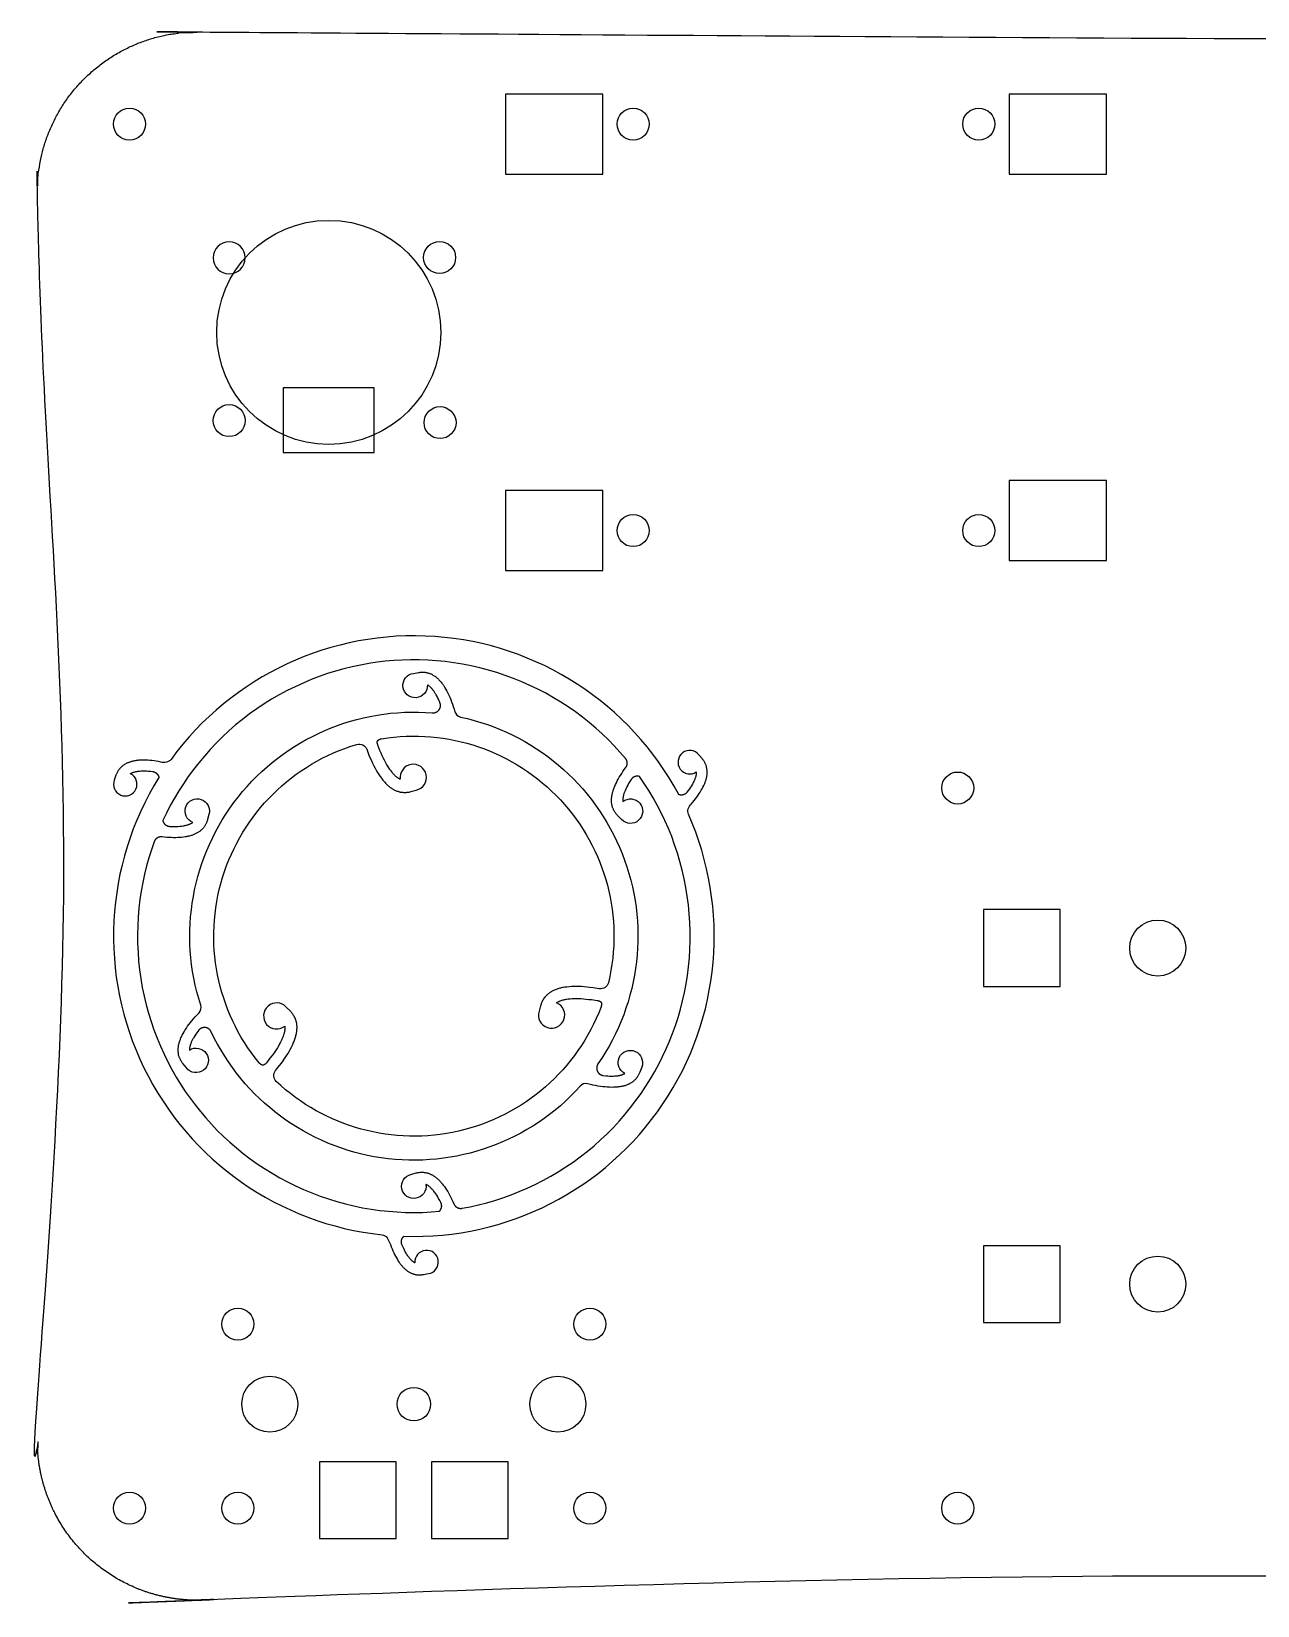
# Model space of a CAD drawing. Header units: millimetres. Extents: x -163 to 158, y -242 to -45.
# Drawn here: x -163.4 to -10.2, y -241.8 to -45.1 of the extents above; entities that cross this region are included whole.
import ezdxf

# ---------------------------------------------------------------- set-up
doc = ezdxf.new("R2010")
doc.units = ezdxf.units.MM
doc.header["$MEASUREMENT"] = 0
doc.layers.add('FAB$MO 2.6', color=178, linetype='Continuous', true_color=0x000000)

msp = doc.modelspace()

# ---------------------------------------------------------------- linework, layer by layer
at = {"layer": 'FAB$MO 2.6'}
for points in [[(-104.16, -62.93), (-92.03, -62.93), (-92.03, -52.93), (-104.16, -52.93)], [(-29.09, -52.93), (-41.23, -52.93), (-41.23, -62.93), (-29.09, -62.93)], [(-131.94, -97.72), (-120.59, -97.72), (-120.59, -89.62), (-131.94, -89.62)], [(-29.09, -101.19), (-41.23, -101.19), (-41.23, -111.19), (-29.09, -111.19)], [(-104.16, -112.46), (-92.03, -112.46), (-92.03, -102.46), (-104.16, -102.46)], [(-44.46, -164.42), (-34.88, -164.42), (-34.88, -154.83), (-44.46, -154.83)], [(-44.46, -206.42), (-34.88, -206.42), (-34.88, -196.83), (-44.46, -196.83)], [(-127.42, -233.42), (-117.83, -233.42), (-117.83, -223.83), (-127.42, -223.83)], [(-113.42, -233.42), (-103.83, -233.42), (-103.83, -223.83), (-113.42, -223.83)]]:
    msp.add_lwpolyline(points, close=True, dxfattribs=at)
for points in [[(-118.96, -195.84), (-118.66, -196.41), (-118.56, -196.69), (-118.46, -196.95), (-118.36, -197.21), (-118.25, -197.46), (-118.14, -197.7), (-118.03, -197.92), (-117.92, -198.14), (-117.81, -198.35), (-117.69, -198.55), (-117.57, -198.74), (-117.45, -198.92), (-117.39, -199), (-117.33, -199.09), (-117.27, -199.17), (-117.2, -199.25), (-117.14, -199.32), (-117.08, -199.4), (-117.01, -199.47), (-116.95, -199.54), (-116.88, -199.61), (-116.81, -199.67), (-116.75, -199.73), (-116.68, -199.79), (-116.61, -199.85), (-116.55, -199.9), (-116.48, -199.95), (-116.41, -200), (-116.34, -200.05), (-116.27, -200.09), (-116.2, -200.14), (-116.13, -200.18), (-116.05, -200.21), (-115.98, -200.25), (-115.91, -200.28), (-115.84, -200.31), (-115.76, -200.34), (-115.69, -200.36), (-115.61, -200.38), (-115.54, -200.4), (-115.46, -200.42), (-115.38, -200.44), (-115.31, -200.45), (-115.23, -200.46), (-115.15, -200.47), (-115.07, -200.47), (-114.99, -200.48), (-114.91, -200.48), (-114.83, -200.48), (-114.75, -200.47), (-114.67, -200.46), (-114.59, -200.45), (-114.51, -200.44), (-114.42, -200.43), (-113.81, -200.32, 2.27377), (-115.5, -198.97), (-115.52, -198.96), (-115.55, -198.95), (-115.59, -198.92), (-115.64, -198.89), (-115.68, -198.86), (-115.69, -198.85), (-115.74, -198.82), (-115.79, -198.78), (-115.83, -198.74), (-115.88, -198.7), (-115.93, -198.66), (-115.97, -198.61), (-116.01, -198.57), (-116.05, -198.52), (-116.11, -198.46), (-116.17, -198.39), (-116.22, -198.32), (-116.27, -198.25), (-116.32, -198.18), (-116.37, -198.11), (-116.47, -197.97), (-116.53, -197.88), (-116.59, -197.78), (-116.7, -197.59), (-116.8, -197.39), (-116.9, -197.19), (-117.02, -196.94), (-117.13, -196.68), (-117.14, -196.65), (-117.15, -196.63), (-117.15, -196.61), (-117.16, -196.6), (-117.16, -196.58), (-117.17, -196.57), (-117.17, -196.55), (-117.17, -196.53), (-117.18, -196.52), (-117.18, -196.5), (-117.18, -196.49), (-117.18, -196.47), (-117.19, -196.45), (-117.19, -196.44), (-117.19, -196.42), (-117.19, -196.41), (-117.19, -196.39), (-117.19, -196.37), (-117.19, -196.36), (-117.19, -196.34), (-117.19, -196.32), (-117.19, -196.31), (-117.19, -196.29), (-117.19, -196.27), (-117.19, -196.26), (-117.19, -196.24), (-117.19, -196.22), (-117.18, -196.21), (-117.18, -196.19), (-117.18, -196.18), (-117.18, -196.16), (-117.17, -196.14), (-117.17, -196.13), (-117.16, -196.11), (-117.16, -196.09), (-117.15, -196.08), (-117.15, -196.06), (-117.14, -196.05), (-117.14, -196.03), (-117.13, -196.02), (-117.13, -196), (-117.12, -195.99), (-117.11, -195.97), (-117.11, -195.96), (-117.1, -195.94), (-117.09, -195.93), (-117.08, -195.91), (-117.08, -195.9), (-117.07, -195.88), (-117.06, -195.87), (-117.05, -195.86), (-117.04, -195.84), (-117.03, -195.83), (-117.02, -195.82), (-117.01, -195.8), (-117, -195.79), (-117, -195.78), (-116.99, -195.77), (-116.96, -195.74), (-116.94, -195.72), (-116.93, -195.7), (-116.9, -195.68), (-116.88, -195.66), (-116.87, -195.65, 0.553382), (-81.32, -142.91, -0.304901), (-80.97, -141.64), (-80.78, -141.41), (-80.6, -141.19), (-80.43, -140.97), (-80.27, -140.76), (-80.11, -140.54), (-79.97, -140.33), (-79.84, -140.13), (-79.72, -139.92), (-79.6, -139.72), (-79.5, -139.53), (-79.4, -139.33), (-79.36, -139.24), (-79.32, -139.14), (-79.28, -139.05), (-79.24, -138.95), (-79.21, -138.86), (-79.18, -138.77), (-79.15, -138.68), (-79.12, -138.59), (-79.09, -138.5), (-79.07, -138.41), (-79.05, -138.32), (-79.03, -138.23), (-79.02, -138.14), (-79.01, -138.06), (-78.99, -137.97), (-78.99, -137.89), (-78.98, -137.8), (-78.98, -137.72), (-78.98, -137.64), (-78.98, -137.56), (-78.98, -137.48), (-78.99, -137.4), (-79, -137.32), (-79.01, -137.24), (-79.02, -137.16), (-79.04, -137.08), (-79.05, -137.01), (-79.07, -136.93), (-79.1, -136.86), (-79.12, -136.78), (-79.15, -136.71), (-79.18, -136.64), (-79.21, -136.57), (-79.25, -136.49), (-79.28, -136.42), (-79.32, -136.36), (-79.36, -136.29), (-79.41, -136.22), (-79.45, -136.15), (-79.5, -136.09), (-79.55, -136.02), (-79.61, -135.96), (-80.01, -135.48, 2.27377), (-80.33, -137.62), (-80.33, -137.64), (-80.33, -137.67), (-80.33, -137.72), (-80.33, -137.77), (-80.34, -137.83), (-80.34, -137.84), (-80.35, -137.9), (-80.36, -137.96), (-80.37, -138.02), (-80.38, -138.08), (-80.39, -138.14), (-80.41, -138.2), (-80.43, -138.26), (-80.45, -138.32), (-80.47, -138.4), (-80.5, -138.48), (-80.53, -138.56), (-80.57, -138.64), (-80.6, -138.72), (-80.64, -138.8), (-80.72, -138.96), (-80.77, -139.06), (-80.82, -139.15), (-80.93, -139.34), (-81.05, -139.53), (-81.17, -139.72), (-81.33, -139.94), (-81.5, -140.17), (-81.52, -140.19), (-81.54, -140.22), (-81.55, -140.23), (-81.56, -140.24), (-81.57, -140.25), (-81.58, -140.26), (-81.6, -140.27), (-81.61, -140.28), (-81.62, -140.29), (-81.63, -140.3), (-81.64, -140.32), (-81.66, -140.33), (-81.67, -140.34), (-81.68, -140.35), (-81.7, -140.35), (-81.71, -140.36), (-81.72, -140.37), (-81.74, -140.38), (-81.75, -140.39), (-81.76, -140.4), (-81.78, -140.41), (-81.79, -140.41), (-81.81, -140.42), (-81.82, -140.43), (-81.84, -140.44), (-81.85, -140.44), (-81.87, -140.45), (-81.88, -140.46), (-81.9, -140.46), (-81.92, -140.47), (-81.93, -140.47), (-81.95, -140.48), (-81.96, -140.48), (-81.98, -140.49), (-81.99, -140.49), (-82.01, -140.5), (-82.03, -140.5), (-82.04, -140.5), (-82.06, -140.51), (-82.08, -140.51), (-82.09, -140.51), (-82.11, -140.51), (-82.13, -140.51), (-82.14, -140.52), (-82.16, -140.52), (-82.17, -140.52), (-82.19, -140.52), (-82.21, -140.52), (-82.22, -140.52), (-82.24, -140.52), (-82.26, -140.52), (-82.27, -140.52), (-82.29, -140.51), (-82.3, -140.51), (-82.32, -140.51), (-82.33, -140.51), (-82.35, -140.51), (-82.37, -140.5), (-82.4, -140.5), (-82.43, -140.49), (-82.45, -140.49), (-82.48, -140.48), (-82.51, -140.47), (-82.52, -140.46, 0.553382), (-145.97, -136.05, -0.304901), (-147.25, -136.38), (-147.54, -136.33), (-147.82, -136.28), (-148.1, -136.24), (-148.36, -136.21), (-148.62, -136.19), (-148.88, -136.17), (-149.12, -136.16), (-149.36, -136.15), (-149.59, -136.15), (-149.81, -136.16), (-150.03, -136.17), (-150.14, -136.18), (-150.24, -136.2), (-150.34, -136.21), (-150.44, -136.22), (-150.54, -136.24), (-150.63, -136.26), (-150.73, -136.28), (-150.82, -136.3), (-150.91, -136.33), (-151, -136.35), (-151.08, -136.38), (-151.17, -136.41), (-151.25, -136.44), (-151.33, -136.47), (-151.41, -136.5), (-151.49, -136.54), (-151.57, -136.57), (-151.64, -136.61), (-151.71, -136.65), (-151.78, -136.69), (-151.85, -136.74), (-151.92, -136.78), (-151.98, -136.83), (-152.04, -136.88), (-152.1, -136.93), (-152.16, -136.98), (-152.22, -137.03), (-152.27, -137.09), (-152.33, -137.15), (-152.38, -137.21), (-152.43, -137.27), (-152.48, -137.33), (-152.52, -137.39), (-152.57, -137.46), (-152.61, -137.52), (-152.65, -137.59), (-152.69, -137.66), (-152.72, -137.74), (-152.76, -137.81), (-152.79, -137.89), (-152.82, -137.96), (-152.85, -138.04), (-153.06, -138.63, 2.27377), (-151.05, -137.84), (-151.03, -137.82), (-151.01, -137.81), (-150.96, -137.78), (-150.92, -137.76), (-150.87, -137.74), (-150.85, -137.73), (-150.8, -137.71), (-150.74, -137.69), (-150.68, -137.66), (-150.62, -137.65), (-150.57, -137.63), (-150.51, -137.61), (-150.45, -137.6), (-150.39, -137.58), (-150.3, -137.57), (-150.22, -137.55), (-150.13, -137.54), (-150.04, -137.53), (-149.96, -137.52), (-149.87, -137.51), (-149.7, -137.5), (-149.59, -137.5), (-149.48, -137.49), (-149.26, -137.49), (-149.03, -137.5), (-148.81, -137.52), (-148.53, -137.54), (-148.26, -137.57), (-148.23, -137.58), (-148.2, -137.58), (-148.18, -137.59), (-148.17, -137.59), (-148.15, -137.59), (-148.14, -137.6), (-148.12, -137.6), (-148.1, -137.61), (-148.09, -137.61), (-148.07, -137.62), (-148.06, -137.62), (-148.04, -137.63), (-148.03, -137.64), (-148.01, -137.64), (-148, -137.65), (-147.98, -137.66), (-147.97, -137.66), (-147.95, -137.67), (-147.94, -137.68), (-147.93, -137.69), (-147.91, -137.7), (-147.9, -137.7), (-147.88, -137.71), (-147.87, -137.72), (-147.86, -137.73), (-147.84, -137.74), (-147.83, -137.75), (-147.82, -137.76), (-147.8, -137.77), (-147.79, -137.78), (-147.78, -137.79), (-147.77, -137.8), (-147.75, -137.82), (-147.74, -137.83), (-147.73, -137.84), (-147.72, -137.85), (-147.71, -137.86), (-147.7, -137.88), (-147.69, -137.89), (-147.68, -137.9), (-147.67, -137.92), (-147.66, -137.93), (-147.65, -137.94), (-147.64, -137.95), (-147.63, -137.97), (-147.62, -137.98), (-147.61, -138), (-147.6, -138.01), (-147.59, -138.02), (-147.59, -138.04), (-147.58, -138.05), (-147.57, -138.07), (-147.56, -138.08), (-147.56, -138.1), (-147.55, -138.11), (-147.55, -138.12), (-147.54, -138.14), (-147.53, -138.15), (-147.52, -138.18), (-147.51, -138.21), (-147.51, -138.24), (-147.5, -138.27), (-147.49, -138.3), (-147.49, -138.31, 0.553382), (-119.59, -195.47, -0.214765)], [(-87.46, -138.18), (-87.49, -138.18), (-87.52, -138.17), (-87.55, -138.17), (-87.58, -138.16), (-87.61, -138.16), (-87.63, -138.16), (-87.64, -138.15), (-87.66, -138.15), (-87.68, -138.15), (-87.69, -138.15), (-87.71, -138.15), (-87.73, -138.15), (-87.74, -138.15), (-87.76, -138.15), (-87.78, -138.15), (-87.79, -138.16), (-87.81, -138.16), (-87.83, -138.16), (-87.84, -138.16), (-87.86, -138.17), (-87.88, -138.17), (-87.89, -138.17), (-87.91, -138.18), (-87.93, -138.18), (-87.95, -138.18), (-87.96, -138.19), (-87.98, -138.19), (-88, -138.2), (-88.01, -138.2), (-88.03, -138.21), (-88.04, -138.22), (-88.06, -138.22), (-88.08, -138.23), (-88.09, -138.24), (-88.11, -138.24), (-88.12, -138.25), (-88.14, -138.26), (-88.15, -138.27), (-88.17, -138.28), (-88.18, -138.29), (-88.2, -138.29), (-88.21, -138.3), (-88.23, -138.31), (-88.24, -138.32), (-88.26, -138.33), (-88.27, -138.34), (-88.28, -138.35), (-88.3, -138.36), (-88.31, -138.38), (-88.32, -138.39), (-88.34, -138.4), (-88.35, -138.41), (-88.36, -138.42), (-88.37, -138.43), (-88.38, -138.45), (-88.39, -138.46), (-88.41, -138.47), (-88.42, -138.48), (-88.43, -138.5), (-88.44, -138.51), (-88.45, -138.52), (-88.47, -138.55), (-88.48, -138.57), (-88.64, -138.82), (-88.79, -139.07), (-88.9, -139.27), (-89.01, -139.48), (-89.11, -139.68), (-89.16, -139.79), (-89.21, -139.9), (-89.28, -140.06), (-89.31, -140.15), (-89.34, -140.23), (-89.37, -140.32), (-89.39, -140.41), (-89.42, -140.49), (-89.44, -140.58), (-89.46, -140.64), (-89.47, -140.71), (-89.48, -140.77), (-89.49, -140.83), (-89.5, -140.9), (-89.51, -140.96), (-89.51, -141.02), (-89.51, -141.09), (-89.52, -141.1), (-89.52, -141.16), (-89.51, -141.21), (-89.51, -141.27), (-89.51, -141.3), (-89.51, -141.32, -2.27377), (-89.67, -143.57), (-90.13, -143.11), (-90.19, -143.04), (-90.25, -142.98), (-90.31, -142.92), (-90.36, -142.85), (-90.41, -142.78), (-90.46, -142.71), (-90.51, -142.64), (-90.55, -142.57), (-90.59, -142.5), (-90.63, -142.43), (-90.67, -142.36), (-90.7, -142.28), (-90.73, -142.21), (-90.76, -142.13), (-90.79, -142.06), (-90.81, -141.98), (-90.84, -141.9), (-90.86, -141.82), (-90.87, -141.74), (-90.89, -141.66), (-90.9, -141.57), (-90.91, -141.49), (-90.92, -141.4), (-90.92, -141.32), (-90.93, -141.23), (-90.93, -141.14), (-90.93, -141.06), (-90.92, -140.97), (-90.91, -140.87), (-90.9, -140.78), (-90.89, -140.69), (-90.88, -140.6), (-90.86, -140.5), (-90.84, -140.41), (-90.82, -140.31), (-90.8, -140.21), (-90.77, -140.11), (-90.74, -140.01), (-90.71, -139.91), (-90.68, -139.81), (-90.64, -139.71), (-90.61, -139.61), (-90.52, -139.4), (-90.43, -139.18), (-90.32, -138.97), (-90.21, -138.74), (-90.09, -138.52), (-89.96, -138.29), (-89.82, -138.06), (-89.66, -137.82), (-89.5, -137.58), (-89.33, -137.33), (-89.15, -137.08), (-89.14, -137.07), (-89.13, -137.05), (-89.12, -137.04), (-89.11, -137.02), (-89.1, -137.01), (-89.09, -136.99), (-89.08, -136.97), (-89.07, -136.96), (-89.06, -136.94), (-89.06, -136.92), (-89.05, -136.91), (-89.04, -136.89), (-89.03, -136.87), (-89.03, -136.85), (-89.02, -136.83), (-89.01, -136.82), (-89.01, -136.8), (-89, -136.78), (-89, -136.76), (-88.99, -136.74), (-88.99, -136.72), (-88.98, -136.7), (-88.98, -136.68), (-88.98, -136.66), (-88.98, -136.64), (-88.97, -136.62), (-88.97, -136.6), (-88.97, -136.58), (-88.97, -136.56), (-88.97, -136.54), (-88.97, -136.52), (-88.97, -136.5), (-88.97, -136.48), (-88.97, -136.46), (-88.97, -136.44), (-88.97, -136.42), (-88.98, -136.4), (-88.98, -136.38), (-88.98, -136.36), (-88.99, -136.34), (-88.99, -136.32), (-89, -136.3), (-89, -136.28), (-89.01, -136.26), (-89.01, -136.24), (-89.02, -136.22), (-89.03, -136.21), (-89.03, -136.19), (-89.04, -136.17), (-89.05, -136.15), (-89.06, -136.13), (-89.06, -136.12), (-89.07, -136.1), (-89.08, -136.08), (-89.09, -136.07), (-89.1, -136.05), (-89.11, -136.03), (-89.12, -136.02), (-89.13, -136), (-89.14, -135.99), (-89.15, -135.97), (-89.16, -135.96), (-89.18, -135.94), (-89.19, -135.93), (-89.87, -135.14), (-90.58, -134.37), (-91.32, -133.61), (-92.09, -132.87), (-92.89, -132.15), (-93.71, -131.45), (-94.56, -130.78), (-95.43, -130.13), (-96.33, -129.5), (-97.25, -128.91), (-98.19, -128.34), (-99.15, -127.79), (-100.13, -127.28), (-101.13, -126.8), (-102.14, -126.35), (-103.17, -125.94), (-104.21, -125.55), (-105.26, -125.2), (-106.32, -124.89), (-107.39, -124.61), (-108.47, -124.36), (-109.55, -124.15), (-110.63, -123.97), (-111.71, -123.83), (-112.8, -123.73), (-113.88, -123.65), (-114.95, -123.62), (-116.03, -123.61), (-117.09, -123.64), (-118.15, -123.7), (-119.2, -123.79), (-120.23, -123.92), (-121.27, -124.07), (-122.3, -124.26), (-123.34, -124.48), (-124.37, -124.73), (-125.41, -125.02), (-126.43, -125.34), (-127.46, -125.7), (-128.48, -126.09), (-129.48, -126.51), (-130.48, -126.97), (-131.47, -127.46), (-132.44, -127.98), (-133.4, -128.53), (-134.34, -129.11), (-135.26, -129.73), (-136.16, -130.37), (-137.04, -131.05), (-137.9, -131.75), (-138.73, -132.48), (-139.54, -133.23), (-140.33, -134.01), (-141.08, -134.8), (-141.81, -135.63), (-142.51, -136.47), (-143.18, -137.32), (-143.82, -138.2), (-144.43, -139.09), (-145.01, -139.99), (-145.55, -140.91), (-146.07, -141.83), (-146.55, -142.77), (-147, -143.71), (-147, -143.72), (-146.99, -143.76), (-146.98, -143.79), (-146.97, -143.81), (-146.96, -143.84), (-146.94, -143.87), (-146.94, -143.89), (-146.93, -143.9), (-146.92, -143.92), (-146.92, -143.93), (-146.91, -143.94), (-146.9, -143.96), (-146.89, -143.97), (-146.88, -143.99), (-146.87, -144), (-146.86, -144.02), (-146.85, -144.03), (-146.84, -144.04), (-146.83, -144.06), (-146.82, -144.07), (-146.81, -144.08), (-146.8, -144.1), (-146.79, -144.11), (-146.78, -144.12), (-146.77, -144.13), (-146.75, -144.15), (-146.74, -144.16), (-146.73, -144.17), (-146.72, -144.18), (-146.7, -144.19), (-146.69, -144.21), (-146.68, -144.22), (-146.66, -144.23), (-146.65, -144.24), (-146.63, -144.25), (-146.62, -144.26), (-146.61, -144.27), (-146.59, -144.28), (-146.58, -144.29), (-146.56, -144.29), (-146.55, -144.3), (-146.53, -144.31), (-146.52, -144.32), (-146.5, -144.33), (-146.48, -144.33), (-146.47, -144.34), (-146.45, -144.35), (-146.44, -144.35), (-146.42, -144.36), (-146.41, -144.37), (-146.39, -144.37), (-146.37, -144.38), (-146.36, -144.38), (-146.34, -144.39), (-146.32, -144.39), (-146.31, -144.4), (-146.29, -144.4), (-146.28, -144.4), (-146.26, -144.41), (-146.24, -144.41), (-146.23, -144.41), (-146.21, -144.41), (-146.18, -144.42), (-146.15, -144.42), (-145.86, -144.43), (-145.56, -144.44), (-145.33, -144.43), (-145.1, -144.43), (-144.87, -144.41), (-144.75, -144.4), (-144.64, -144.39), (-144.46, -144.36), (-144.37, -144.35), (-144.28, -144.33), (-144.19, -144.31), (-144.11, -144.29), (-144.02, -144.27), (-143.93, -144.24), (-143.87, -144.23), (-143.81, -144.21), (-143.75, -144.18), (-143.69, -144.16), (-143.63, -144.14), (-143.57, -144.11), (-143.51, -144.08), (-143.45, -144.05), (-143.44, -144.05), (-143.39, -144.02), (-143.35, -143.99), (-143.3, -143.96), (-143.28, -143.94), (-143.26, -143.93, -2.27377), (-141.23, -142.95), (-141.4, -143.58), (-141.42, -143.66), (-141.45, -143.74), (-141.48, -143.82), (-141.51, -143.9), (-141.54, -143.98), (-141.57, -144.06), (-141.61, -144.13), (-141.65, -144.21), (-141.69, -144.28), (-141.73, -144.35), (-141.78, -144.42), (-141.83, -144.48), (-141.87, -144.55), (-141.93, -144.61), (-141.98, -144.67), (-142.03, -144.73), (-142.09, -144.79), (-142.15, -144.85), (-142.21, -144.91), (-142.28, -144.96), (-142.34, -145.01), (-142.41, -145.06), (-142.48, -145.11), (-142.55, -145.16), (-142.62, -145.21), (-142.7, -145.25), (-142.78, -145.29), (-142.86, -145.33), (-142.94, -145.37), (-143.02, -145.41), (-143.11, -145.45), (-143.2, -145.48), (-143.29, -145.51), (-143.38, -145.55), (-143.47, -145.58), (-143.57, -145.6), (-143.67, -145.63), (-143.77, -145.66), (-143.87, -145.68), (-143.98, -145.7), (-144.08, -145.72), (-144.19, -145.74), (-144.42, -145.77), (-144.65, -145.8), (-144.89, -145.82), (-145.14, -145.83), (-145.39, -145.84), (-145.66, -145.84), (-145.93, -145.83), (-146.21, -145.82), (-146.5, -145.8), (-146.8, -145.77), (-147.1, -145.74), (-147.12, -145.74), (-147.14, -145.74), (-147.16, -145.74), (-147.18, -145.74), (-147.2, -145.74), (-147.21, -145.74), (-147.23, -145.74), (-147.25, -145.74), (-147.27, -145.74), (-147.29, -145.74), (-147.31, -145.74), (-147.33, -145.74), (-147.35, -145.75), (-147.37, -145.75), (-147.39, -145.75), (-147.4, -145.76), (-147.42, -145.76), (-147.44, -145.77), (-147.46, -145.77), (-147.48, -145.78), (-147.5, -145.78), (-147.52, -145.79), (-147.54, -145.8), (-147.56, -145.8), (-147.57, -145.81), (-147.59, -145.82), (-147.61, -145.83), (-147.63, -145.84), (-147.65, -145.85), (-147.67, -145.85), (-147.68, -145.87), (-147.7, -145.88), (-147.72, -145.89), (-147.73, -145.9), (-147.75, -145.91), (-147.77, -145.92), (-147.78, -145.93), (-147.8, -145.95), (-147.81, -145.96), (-147.83, -145.97), (-147.84, -145.99), (-147.86, -146), (-147.87, -146.01), (-147.89, -146.03), (-147.9, -146.04), (-147.91, -146.06), (-147.93, -146.07), (-147.94, -146.09), (-147.95, -146.1), (-147.96, -146.12), (-147.97, -146.13), (-147.98, -146.15), (-148, -146.17), (-148.01, -146.18), (-148.02, -146.2), (-148.02, -146.22), (-148.03, -146.23), (-148.04, -146.25), (-148.05, -146.27), (-148.06, -146.28), (-148.07, -146.3), (-148.07, -146.32), (-148.08, -146.33), (-148.09, -146.35), (-148.43, -147.34), (-148.74, -148.34), (-149.03, -149.36), (-149.28, -150.4), (-149.51, -151.44), (-149.7, -152.51), (-149.86, -153.58), (-149.99, -154.66), (-150.08, -155.75), (-150.14, -156.84), (-150.16, -157.94), (-150.15, -159.05), (-150.1, -160.15), (-150.02, -161.25), (-149.9, -162.36), (-149.75, -163.45), (-149.56, -164.55), (-149.34, -165.63), (-149.08, -166.71), (-148.79, -167.78), (-148.47, -168.83), (-148.11, -169.87), (-147.72, -170.9), (-147.3, -171.91), (-146.85, -172.9), (-146.37, -173.87), (-145.87, -174.82), (-145.33, -175.75), (-144.78, -176.66), (-144.19, -177.55), (-143.59, -178.41), (-142.96, -179.24), (-142.31, -180.06), (-141.63, -180.86), (-140.93, -181.65), (-140.19, -182.42), (-139.42, -183.17), (-138.63, -183.9), (-137.81, -184.61), (-136.96, -185.3), (-136.09, -185.96), (-135.2, -186.59), (-134.28, -187.2), (-133.35, -187.78), (-132.39, -188.34), (-131.41, -188.86), (-130.42, -189.35), (-129.41, -189.81), (-128.39, -190.23), (-127.35, -190.63), (-126.3, -190.98), (-125.25, -191.31), (-124.18, -191.6), (-123.11, -191.85), (-122.04, -192.08), (-120.96, -192.26), (-119.88, -192.41), (-118.8, -192.53), (-117.73, -192.61), (-116.66, -192.66), (-115.59, -192.68), (-114.53, -192.66), (-113.48, -192.61), (-112.44, -192.53), (-112.43, -192.52), (-112.41, -192.49), (-112.39, -192.47), (-112.37, -192.45), (-112.35, -192.42), (-112.33, -192.4), (-112.32, -192.39), (-112.31, -192.37), (-112.3, -192.36), (-112.29, -192.34), (-112.28, -192.33), (-112.28, -192.32), (-112.27, -192.3), (-112.26, -192.29), (-112.25, -192.27), (-112.24, -192.26), (-112.24, -192.24), (-112.23, -192.22), (-112.22, -192.21), (-112.22, -192.19), (-112.21, -192.18), (-112.21, -192.16), (-112.2, -192.14), (-112.19, -192.13), (-112.19, -192.11), (-112.19, -192.1), (-112.18, -192.08), (-112.18, -192.06), (-112.17, -192.04), (-112.17, -192.03), (-112.17, -192.01), (-112.16, -191.99), (-112.16, -191.98), (-112.16, -191.96), (-112.16, -191.94), (-112.16, -191.92), (-112.15, -191.91), (-112.15, -191.89), (-112.15, -191.87), (-112.15, -191.85), (-112.15, -191.84), (-112.15, -191.82), (-112.15, -191.8), (-112.16, -191.79), (-112.16, -191.77), (-112.16, -191.75), (-112.16, -191.73), (-112.16, -191.72), (-112.17, -191.7), (-112.17, -191.68), (-112.17, -191.67), (-112.18, -191.65), (-112.18, -191.63), (-112.18, -191.62), (-112.19, -191.6), (-112.19, -191.59), (-112.2, -191.57), (-112.2, -191.55), (-112.21, -191.54), (-112.21, -191.52), (-112.22, -191.51), (-112.23, -191.49), (-112.24, -191.46), (-112.25, -191.43), (-112.39, -191.17), (-112.53, -190.92), (-112.65, -190.72), (-112.77, -190.52), (-112.9, -190.33), (-112.97, -190.24), (-113.04, -190.15), (-113.15, -190), (-113.2, -189.93), (-113.26, -189.86), (-113.32, -189.8), (-113.38, -189.73), (-113.45, -189.67), (-113.51, -189.6), (-113.56, -189.56), (-113.61, -189.51), (-113.66, -189.47), (-113.71, -189.43), (-113.76, -189.39), (-113.81, -189.35), (-113.86, -189.32), (-113.92, -189.28), (-113.93, -189.28), (-113.98, -189.25), (-114.02, -189.22), (-114.07, -189.2), (-114.1, -189.19), (-114.12, -189.17, -2.27377), (-115.99, -187.91), (-115.36, -187.74), (-115.27, -187.72), (-115.19, -187.7), (-115.1, -187.69), (-115.02, -187.67), (-114.93, -187.66), (-114.85, -187.65), (-114.77, -187.65), (-114.69, -187.64), (-114.6, -187.64), (-114.52, -187.65), (-114.44, -187.65), (-114.36, -187.66), (-114.28, -187.67), (-114.2, -187.68), (-114.12, -187.7), (-114.04, -187.71), (-113.96, -187.73), (-113.88, -187.76), (-113.8, -187.78), (-113.72, -187.81), (-113.64, -187.84), (-113.57, -187.87), (-113.49, -187.91), (-113.41, -187.95), (-113.33, -187.99), (-113.26, -188.03), (-113.18, -188.08), (-113.11, -188.13), (-113.03, -188.18), (-112.96, -188.23), (-112.88, -188.29), (-112.81, -188.35), (-112.73, -188.41), (-112.66, -188.47), (-112.59, -188.54), (-112.52, -188.61), (-112.44, -188.68), (-112.37, -188.76), (-112.3, -188.83), (-112.23, -188.91), (-112.16, -189), (-112.09, -189.08), (-111.95, -189.26), (-111.81, -189.45), (-111.67, -189.64), (-111.54, -189.85), (-111.4, -190.07), (-111.27, -190.3), (-111.14, -190.54), (-111.01, -190.79), (-110.88, -191.05), (-110.75, -191.32), (-110.63, -191.6), (-110.62, -191.62), (-110.61, -191.63), (-110.61, -191.65), (-110.6, -191.67), (-110.59, -191.68), (-110.58, -191.7), (-110.57, -191.72), (-110.56, -191.73), (-110.55, -191.75), (-110.54, -191.76), (-110.53, -191.78), (-110.52, -191.79), (-110.5, -191.81), (-110.49, -191.82), (-110.48, -191.84), (-110.47, -191.85), (-110.45, -191.87), (-110.44, -191.88), (-110.43, -191.9), (-110.41, -191.91), (-110.4, -191.92), (-110.38, -191.94), (-110.37, -191.95), (-110.35, -191.96), (-110.33, -191.97), (-110.32, -191.99), (-110.3, -192), (-110.28, -192.01), (-110.27, -192.02), (-110.25, -192.03), (-110.23, -192.04), (-110.22, -192.05), (-110.2, -192.06), (-110.18, -192.07), (-110.16, -192.08), (-110.14, -192.09), (-110.12, -192.09), (-110.1, -192.1), (-110.09, -192.11), (-110.07, -192.11), (-110.05, -192.12), (-110.03, -192.13), (-110.01, -192.13), (-109.99, -192.14), (-109.97, -192.14), (-109.95, -192.14), (-109.93, -192.15), (-109.91, -192.15), (-109.89, -192.15), (-109.87, -192.16), (-109.85, -192.16), (-109.84, -192.16), (-109.82, -192.16), (-109.8, -192.16), (-109.78, -192.16), (-109.76, -192.16), (-109.74, -192.16), (-109.72, -192.16), (-109.7, -192.16), (-109.68, -192.16), (-109.67, -192.16), (-109.65, -192.15), (-109.63, -192.15), (-109.61, -192.15), (-108.59, -191.95), (-107.56, -191.72), (-106.53, -191.46), (-105.51, -191.16), (-104.49, -190.83), (-103.47, -190.47), (-102.47, -190.07), (-101.47, -189.64), (-100.48, -189.17), (-99.5, -188.68), (-98.53, -188.15), (-97.58, -187.59), (-96.65, -186.99), (-95.74, -186.37), (-94.84, -185.72), (-93.97, -185.04), (-93.11, -184.33), (-92.29, -183.59), (-91.48, -182.83), (-90.7, -182.04), (-89.95, -181.24), (-89.23, -180.41), (-88.54, -179.56), (-87.87, -178.69), (-87.24, -177.8), (-86.64, -176.9), (-86.06, -175.99), (-85.52, -175.06), (-85.02, -174.13), (-84.54, -173.18), (-84.1, -172.23), (-83.69, -171.27), (-83.3, -170.29), (-82.95, -169.3), (-82.62, -168.3), (-82.32, -167.27), (-82.06, -166.23), (-81.82, -165.18), (-81.62, -164.12), (-81.44, -163.04), (-81.31, -161.96), (-81.2, -160.87), (-81.13, -159.77), (-81.1, -158.67), (-81.1, -157.56), (-81.14, -156.45), (-81.21, -155.35), (-81.32, -154.24), (-81.46, -153.15), (-81.64, -152.05), (-81.85, -150.96), (-82.1, -149.89), (-82.38, -148.82), (-82.69, -147.77), (-83.04, -146.73), (-83.41, -145.7), (-83.82, -144.69), (-84.26, -143.7), (-84.73, -142.73), (-85.22, -141.77), (-85.74, -140.84), (-86.28, -139.94), (-86.85, -139.05), (-87.44, -138.19)], [(-115.68, -125.3), (-115.04, -125.19), (-114.94, -125.18), (-114.85, -125.17), (-114.76, -125.16), (-114.67, -125.16), (-114.58, -125.15), (-114.49, -125.15), (-114.4, -125.16), (-114.32, -125.16), (-114.23, -125.17), (-114.14, -125.18), (-114.06, -125.2), (-113.97, -125.22), (-113.89, -125.24), (-113.8, -125.26), (-113.72, -125.29), (-113.64, -125.32), (-113.56, -125.35), (-113.48, -125.38), (-113.4, -125.42), (-113.32, -125.46), (-113.24, -125.51), (-113.16, -125.55), (-113.08, -125.6), (-113.01, -125.66), (-112.93, -125.71), (-112.85, -125.77), (-112.78, -125.83), (-112.71, -125.89), (-112.63, -125.96), (-112.56, -126.03), (-112.49, -126.1), (-112.42, -126.18), (-112.35, -126.26), (-112.28, -126.34), (-112.21, -126.42), (-112.14, -126.51), (-112.07, -126.6), (-112, -126.69), (-111.94, -126.79), (-111.87, -126.88), (-111.74, -127.09), (-111.62, -127.31), (-111.49, -127.53), (-111.37, -127.77), (-111.25, -128.02), (-111.14, -128.29), (-111.02, -128.56), (-110.91, -128.85), (-110.8, -129.14), (-110.7, -129.45), (-110.6, -129.77), (-110.5, -130.1, 0.276207), (-109.8, -130.76, -0.535722), (-92.62, -174.1), (-92.63, -174.12), (-92.65, -174.15), (-92.66, -174.17), (-92.68, -174.2), (-92.69, -174.22), (-92.7, -174.25), (-92.72, -174.28), (-92.73, -174.3), (-92.74, -174.33), (-92.75, -174.36), (-92.75, -174.39), (-92.76, -174.42), (-92.77, -174.45), (-92.77, -174.48), (-92.78, -174.51), (-92.78, -174.54), (-92.78, -174.57), (-92.78, -174.6), (-92.78, -174.63), (-92.78, -174.66), (-92.78, -174.69), (-92.78, -174.72), (-92.78, -174.75), (-92.77, -174.78), (-92.77, -174.81), (-92.76, -174.84), (-92.75, -174.87), (-92.75, -174.9), (-92.74, -174.93), (-92.73, -174.95), (-92.72, -174.98), (-92.7, -175.01), (-92.69, -175.03), (-92.68, -175.06), (-92.67, -175.08), (-92.65, -175.11), (-92.64, -175.13), (-92.62, -175.16), (-92.6, -175.18), (-92.58, -175.21), (-92.56, -175.23), (-92.55, -175.25), (-92.52, -175.28), (-92.5, -175.3), (-92.48, -175.32), (-92.46, -175.34), (-92.43, -175.36), (-92.41, -175.38), (-92.39, -175.39), (-92.36, -175.41), (-92.33, -175.43), (-92.31, -175.44), (-92.28, -175.46), (-92.25, -175.47), (-92.23, -175.48), (-92.2, -175.49), (-92.17, -175.51), (-92.14, -175.52), (-92.12, -175.52), (-92.09, -175.53), (-92.06, -175.54), (-92.03, -175.54), (-92, -175.55), (-91.97, -175.55), (-91.62, -175.59), (-91.39, -175.61), (-91.16, -175.63), (-90.93, -175.63), (-90.81, -175.63), (-90.69, -175.63), (-90.51, -175.62), (-90.42, -175.62), (-90.33, -175.61), (-90.24, -175.6), (-90.15, -175.59), (-90.06, -175.57), (-89.98, -175.56), (-89.91, -175.54), (-89.85, -175.53), (-89.78, -175.51), (-89.72, -175.5), (-89.65, -175.48), (-89.59, -175.45), (-89.53, -175.43), (-89.47, -175.41), (-89.42, -175.38), (-89.37, -175.36), (-89.32, -175.33), (-89.3, -175.32), (-89.27, -175.31, -2.273796), (-87.16, -174.52), (-87.39, -175.13), (-87.42, -175.22), (-87.46, -175.3), (-87.5, -175.38), (-87.54, -175.47), (-87.58, -175.54), (-87.63, -175.62), (-87.67, -175.7), (-87.72, -175.77), (-87.78, -175.84), (-87.83, -175.91), (-87.89, -175.97), (-87.94, -176.04), (-88, -176.1), (-88.07, -176.16), (-88.13, -176.22), (-88.2, -176.28), (-88.26, -176.33), (-88.34, -176.38), (-88.41, -176.43), (-88.48, -176.48), (-88.56, -176.53), (-88.64, -176.57), (-88.72, -176.62), (-88.81, -176.66), (-88.89, -176.69), (-88.98, -176.73), (-89.07, -176.76), (-89.16, -176.8), (-89.26, -176.83), (-89.35, -176.85), (-89.45, -176.88), (-89.55, -176.9), (-89.65, -176.93), (-89.76, -176.95), (-89.87, -176.96), (-89.98, -176.98), (-90.09, -176.99), (-90.2, -177.01), (-90.32, -177.02), (-90.44, -177.02), (-90.68, -177.03), (-90.93, -177.04), (-91.19, -177.03), (-91.46, -177.01), (-91.73, -176.99), (-92.02, -176.96), (-92.31, -176.92), (-92.62, -176.87), (-92.93, -176.82), (-93.25, -176.75), (-93.57, -176.68), (-93.91, -176.6, 0.276207), (-94.83, -176.89, -0.535722), (-140.95, -170.09), (-140.96, -170.07), (-140.98, -170.04), (-140.99, -170.01), (-141.01, -169.99), (-141.02, -169.97), (-141.04, -169.94), (-141.06, -169.92), (-141.08, -169.89), (-141.1, -169.87), (-141.12, -169.85), (-141.14, -169.83), (-141.16, -169.81), (-141.18, -169.79), (-141.2, -169.77), (-141.23, -169.75), (-141.25, -169.73), (-141.28, -169.71), (-141.3, -169.7), (-141.33, -169.68), (-141.36, -169.67), (-141.38, -169.65), (-141.41, -169.64), (-141.44, -169.63), (-141.47, -169.62), (-141.5, -169.61), (-141.52, -169.6), (-141.55, -169.59), (-141.58, -169.58), (-141.61, -169.57), (-141.64, -169.57), (-141.67, -169.57), (-141.69, -169.56), (-141.72, -169.56), (-141.75, -169.56), (-141.78, -169.56), (-141.81, -169.56), (-141.84, -169.56), (-141.87, -169.56), (-141.9, -169.56), (-141.93, -169.57), (-141.96, -169.57), (-141.99, -169.58), (-142.02, -169.58), (-142.05, -169.59), (-142.08, -169.6), (-142.11, -169.61), (-142.13, -169.62), (-142.16, -169.63), (-142.19, -169.64), (-142.22, -169.66), (-142.24, -169.67), (-142.27, -169.69), (-142.3, -169.7), (-142.32, -169.72), (-142.35, -169.74), (-142.37, -169.76), (-142.39, -169.77), (-142.42, -169.79), (-142.44, -169.81), (-142.46, -169.83), (-142.48, -169.86), (-142.5, -169.88), (-142.52, -169.9), (-142.53, -169.92), (-142.75, -170.21), (-142.88, -170.4), (-143.01, -170.59), (-143.13, -170.79), (-143.18, -170.89), (-143.24, -170.99), (-143.32, -171.15), (-143.36, -171.23), (-143.4, -171.31), (-143.44, -171.4), (-143.47, -171.48), (-143.51, -171.57), (-143.54, -171.65), (-143.56, -171.71), (-143.58, -171.78), (-143.6, -171.84), (-143.61, -171.91), (-143.63, -171.97), (-143.64, -172.03), (-143.65, -172.1), (-143.66, -172.17), (-143.66, -172.22), (-143.67, -172.27), (-143.67, -172.33), (-143.67, -172.36), (-143.67, -172.38, -2.273796), (-144.05, -174.61), (-144.46, -174.1), (-144.52, -174.03), (-144.57, -173.96), (-144.63, -173.88), (-144.67, -173.81), (-144.72, -173.73), (-144.77, -173.65), (-144.81, -173.57), (-144.85, -173.49), (-144.88, -173.41), (-144.91, -173.33), (-144.94, -173.25), (-144.97, -173.17), (-144.99, -173.09), (-145.02, -173), (-145.03, -172.92), (-145.05, -172.83), (-145.06, -172.74), (-145.07, -172.66), (-145.08, -172.57), (-145.08, -172.48), (-145.09, -172.39), (-145.08, -172.3), (-145.08, -172.21), (-145.07, -172.11), (-145.06, -172.02), (-145.05, -171.93), (-145.04, -171.83), (-145.02, -171.74), (-145, -171.64), (-144.97, -171.54), (-144.95, -171.44), (-144.92, -171.34), (-144.88, -171.24), (-144.85, -171.14), (-144.81, -171.04), (-144.77, -170.94), (-144.73, -170.83), (-144.68, -170.73), (-144.63, -170.62), (-144.58, -170.52), (-144.46, -170.3), (-144.34, -170.09), (-144.2, -169.86), (-144.06, -169.64), (-143.9, -169.41), (-143.73, -169.18), (-143.55, -168.94), (-143.36, -168.71), (-143.15, -168.46), (-142.94, -168.22), (-142.71, -167.97), (-142.47, -167.72, 0.276207), (-142.26, -166.78, -0.535722), (-113.32, -130.24), (-113.29, -130.24), (-113.26, -130.24), (-113.23, -130.24), (-113.2, -130.24), (-113.17, -130.24), (-113.14, -130.24), (-113.11, -130.23), (-113.08, -130.23), (-113.05, -130.22), (-113.02, -130.22), (-112.99, -130.21), (-112.96, -130.2), (-112.94, -130.19), (-112.91, -130.18), (-112.88, -130.17), (-112.85, -130.16), (-112.82, -130.14), (-112.8, -130.13), (-112.77, -130.11), (-112.74, -130.1), (-112.72, -130.08), (-112.69, -130.06), (-112.67, -130.05), (-112.65, -130.03), (-112.62, -130.01), (-112.6, -129.99), (-112.58, -129.97), (-112.56, -129.95), (-112.54, -129.93), (-112.52, -129.9), (-112.5, -129.88), (-112.48, -129.86), (-112.47, -129.83), (-112.45, -129.81), (-112.44, -129.79), (-112.42, -129.76), (-112.41, -129.73), (-112.4, -129.71), (-112.38, -129.68), (-112.37, -129.65), (-112.36, -129.62), (-112.35, -129.6), (-112.34, -129.57), (-112.33, -129.54), (-112.33, -129.51), (-112.32, -129.48), (-112.32, -129.45), (-112.31, -129.42), (-112.31, -129.39), (-112.31, -129.36), (-112.31, -129.33), (-112.31, -129.3), (-112.31, -129.27), (-112.31, -129.24), (-112.31, -129.21), (-112.31, -129.18), (-112.32, -129.15), (-112.32, -129.12), (-112.33, -129.09), (-112.34, -129.06), (-112.35, -129.03), (-112.36, -129), (-112.37, -128.98), (-112.38, -128.95), (-112.52, -128.62), (-112.62, -128.41), (-112.72, -128.21), (-112.83, -128), (-112.89, -127.9), (-112.95, -127.8), (-113.05, -127.65), (-113.1, -127.58), (-113.15, -127.5), (-113.2, -127.43), (-113.26, -127.36), (-113.31, -127.29), (-113.37, -127.22), (-113.42, -127.17), (-113.46, -127.12), (-113.51, -127.07), (-113.56, -127.03), (-113.6, -126.98), (-113.65, -126.94), (-113.7, -126.89), (-113.76, -126.85), (-113.8, -126.82), (-113.85, -126.79), (-113.89, -126.76), (-113.92, -126.75), (-113.94, -126.74, -2.273796)], [(-92.24, -166.98, -0.535997), (-132.82, -176.29, -0.395065), (-132.9, -174.92), (-132.41, -174.31), (-132.18, -174), (-131.96, -173.71), (-131.76, -173.41), (-131.57, -173.13), (-131.39, -172.85), (-131.22, -172.57), (-131.07, -172.3), (-130.93, -172.03), (-130.8, -171.77), (-130.69, -171.52), (-130.64, -171.39), (-130.59, -171.27), (-130.54, -171.14), (-130.5, -171.02), (-130.46, -170.9), (-130.42, -170.78), (-130.39, -170.66), (-130.36, -170.55), (-130.33, -170.43), (-130.31, -170.32), (-130.29, -170.2), (-130.27, -170.09), (-130.26, -169.98), (-130.25, -169.87), (-130.24, -169.76), (-130.23, -169.66), (-130.23, -169.55), (-130.23, -169.45), (-130.24, -169.35), (-130.25, -169.25), (-130.26, -169.15), (-130.27, -169.05), (-130.29, -168.95), (-130.31, -168.85), (-130.33, -168.81), (-130.34, -168.76), (-130.35, -168.71), (-130.37, -168.66), (-130.38, -168.62), (-130.4, -168.57), (-130.41, -168.53), (-130.43, -168.48), (-130.45, -168.44), (-130.47, -168.39), (-130.49, -168.35), (-130.51, -168.3), (-130.53, -168.26), (-130.55, -168.22), (-130.57, -168.17), (-130.6, -168.13), (-130.65, -168.05), (-130.7, -167.96), (-130.76, -167.88), (-130.82, -167.8), (-130.88, -167.72), (-130.95, -167.64), (-131.02, -167.57), (-131.09, -167.49), (-131.58, -167, 2.273796), (-131.76, -169.4), (-131.75, -169.43), (-131.75, -169.46), (-131.75, -169.52), (-131.75, -169.58), (-131.75, -169.64), (-131.75, -169.71), (-131.75, -169.78), (-131.76, -169.85), (-131.77, -169.92), (-131.78, -169.99), (-131.79, -170.06), (-131.81, -170.13), (-131.83, -170.2), (-131.85, -170.29), (-131.88, -170.39), (-131.9, -170.48), (-131.93, -170.57), (-131.97, -170.66), (-132, -170.75), (-132.07, -170.93), (-132.12, -171.05), (-132.18, -171.16), (-132.28, -171.38), (-132.4, -171.6), (-132.52, -171.82), (-132.68, -172.08), (-132.84, -172.33), (-133.01, -172.59), (-133.18, -172.83), (-133.39, -173.12), (-133.61, -173.41), (-134.06, -173.97), (-134.1, -174.02), (-134.14, -174.06), (-134.16, -174.09), (-134.18, -174.11), (-134.21, -174.13), (-134.23, -174.15), (-134.24, -174.16), (-134.25, -174.17), (-134.26, -174.18), (-134.27, -174.19), (-134.28, -174.2), (-134.3, -174.21), (-134.31, -174.21), (-134.32, -174.22), (-134.33, -174.23), (-134.34, -174.23), (-134.35, -174.24), (-134.36, -174.24), (-134.36, -174.24), (-134.37, -174.25), (-134.37, -174.25), (-134.38, -174.25), (-134.39, -174.25), (-134.39, -174.25), (-134.4, -174.26), (-134.41, -174.26), (-134.41, -174.26), (-134.42, -174.26), (-134.43, -174.26), (-134.43, -174.26), (-134.44, -174.27), (-134.45, -174.27), (-134.45, -174.27), (-134.46, -174.27), (-134.47, -174.27), (-134.48, -174.27), (-134.48, -174.27), (-134.49, -174.27), (-134.5, -174.27), (-134.5, -174.27), (-134.51, -174.27), (-134.52, -174.27), (-134.53, -174.27), (-134.53, -174.27), (-134.54, -174.27), (-134.55, -174.27), (-134.56, -174.26), (-134.56, -174.26), (-134.57, -174.26), (-134.58, -174.26), (-134.59, -174.26), (-134.6, -174.25), (-134.6, -174.25), (-134.61, -174.25), (-134.62, -174.25), (-134.63, -174.24), (-134.64, -174.24), (-134.64, -174.24), (-134.66, -174.23), (-134.68, -174.22), (-134.7, -174.21), (-134.71, -174.2), (-134.73, -174.19), (-134.75, -174.18), (-134.77, -174.16), (-134.79, -174.15), (-134.81, -174.14), (-134.83, -174.12), (-134.85, -174.1), (-134.87, -174.08), (-134.89, -174.07), (-134.91, -174.05), (-134.93, -174.02), (-134.97, -173.98, -0.535997), (-122.75, -134.18, -0.395065), (-121.52, -134.79), (-121.24, -135.53), (-121.09, -135.88), (-120.94, -136.21), (-120.79, -136.54), (-120.64, -136.85), (-120.48, -137.14), (-120.33, -137.42), (-120.17, -137.69), (-120.01, -137.94), (-119.84, -138.19), (-119.68, -138.41), (-119.6, -138.52), (-119.51, -138.63), (-119.43, -138.73), (-119.35, -138.82), (-119.26, -138.92), (-119.18, -139.01), (-119.09, -139.1), (-119, -139.18), (-118.92, -139.26), (-118.83, -139.34), (-118.74, -139.42), (-118.66, -139.49), (-118.57, -139.55), (-118.48, -139.62), (-118.39, -139.68), (-118.3, -139.73), (-118.21, -139.79), (-118.12, -139.84), (-118.03, -139.89), (-117.93, -139.93), (-117.84, -139.97), (-117.75, -140.01), (-117.65, -140.04), (-117.56, -140.07), (-117.51, -140.08), (-117.47, -140.09), (-117.42, -140.11), (-117.37, -140.12), (-117.32, -140.13), (-117.28, -140.14), (-117.23, -140.15), (-117.18, -140.15), (-117.13, -140.16), (-117.08, -140.17), (-117.04, -140.17), (-116.99, -140.17), (-116.94, -140.18), (-116.89, -140.18), (-116.84, -140.18), (-116.79, -140.18), (-116.7, -140.18), (-116.6, -140.18), (-116.5, -140.17), (-116.4, -140.16), (-116.3, -140.14), (-116.2, -140.13), (-116.1, -140.1), (-116, -140.08), (-115.32, -139.9, 2.273796), (-117.32, -138.54), (-117.34, -138.53), (-117.37, -138.52), (-117.42, -138.49), (-117.47, -138.46), (-117.53, -138.44), (-117.59, -138.4), (-117.64, -138.36), (-117.7, -138.32), (-117.76, -138.27), (-117.81, -138.23), (-117.87, -138.18), (-117.92, -138.13), (-117.97, -138.09), (-118.04, -138.02), (-118.11, -137.95), (-118.17, -137.88), (-118.24, -137.8), (-118.3, -137.73), (-118.36, -137.66), (-118.48, -137.5), (-118.56, -137.4), (-118.63, -137.3), (-118.77, -137.1), (-118.9, -136.89), (-119.03, -136.67), (-119.17, -136.41), (-119.31, -136.14), (-119.45, -135.87), (-119.57, -135.59), (-119.72, -135.27), (-119.86, -134.94), (-120.12, -134.27), (-120.14, -134.21), (-120.16, -134.15), (-120.17, -134.12), (-120.18, -134.09), (-120.19, -134.06), (-120.19, -134.03), (-120.2, -134.02), (-120.2, -134), (-120.2, -133.99), (-120.2, -133.97), (-120.2, -133.96), (-120.21, -133.94), (-120.21, -133.93), (-120.21, -133.92), (-120.21, -133.9), (-120.21, -133.89), (-120.21, -133.88), (-120.21, -133.87), (-120.2, -133.87), (-120.2, -133.86), (-120.2, -133.85), (-120.2, -133.85), (-120.2, -133.84), (-120.2, -133.83), (-120.2, -133.83), (-120.2, -133.82), (-120.19, -133.81), (-120.19, -133.81), (-120.19, -133.8), (-120.19, -133.79), (-120.19, -133.79), (-120.18, -133.78), (-120.18, -133.78), (-120.18, -133.77), (-120.17, -133.76), (-120.17, -133.76), (-120.17, -133.75), (-120.17, -133.74), (-120.16, -133.74), (-120.16, -133.73), (-120.15, -133.72), (-120.15, -133.72), (-120.15, -133.71), (-120.14, -133.71), (-120.14, -133.7), (-120.13, -133.69), (-120.13, -133.69), (-120.12, -133.68), (-120.12, -133.68), (-120.11, -133.67), (-120.1, -133.67), (-120.1, -133.66), (-120.09, -133.65), (-120.09, -133.65), (-120.08, -133.64), (-120.07, -133.64), (-120.07, -133.63), (-120.06, -133.63), (-120.04, -133.62), (-120.03, -133.61), (-120.01, -133.59), (-119.99, -133.58), (-119.97, -133.57), (-119.95, -133.56), (-119.93, -133.56), (-119.91, -133.55), (-119.89, -133.54), (-119.87, -133.53), (-119.84, -133.52), (-119.82, -133.51), (-119.79, -133.5), (-119.76, -133.49), (-119.73, -133.49), (-119.67, -133.47, -0.535997), (-91.31, -163.96, -0.395065), (-92.46, -164.71), (-93.24, -164.59), (-93.62, -164.54), (-93.98, -164.51), (-94.34, -164.47), (-94.68, -164.45), (-95.01, -164.44), (-95.34, -164.43), (-95.65, -164.44), (-95.95, -164.45), (-96.24, -164.47), (-96.52, -164.5), (-96.65, -164.51), (-96.78, -164.53), (-96.91, -164.56), (-97.04, -164.58), (-97.16, -164.61), (-97.29, -164.63), (-97.4, -164.66), (-97.52, -164.7), (-97.63, -164.73), (-97.74, -164.77), (-97.85, -164.81), (-97.96, -164.85), (-98.06, -164.89), (-98.16, -164.94), (-98.26, -164.98), (-98.35, -165.03), (-98.44, -165.08), (-98.53, -165.14), (-98.62, -165.19), (-98.7, -165.25), (-98.78, -165.31), (-98.86, -165.37), (-98.94, -165.44), (-99.01, -165.5), (-99.04, -165.54), (-99.08, -165.57), (-99.11, -165.61), (-99.15, -165.64), (-99.18, -165.68), (-99.21, -165.72), (-99.24, -165.75), (-99.27, -165.79), (-99.3, -165.83), (-99.33, -165.87), (-99.36, -165.91), (-99.39, -165.95), (-99.42, -165.99), (-99.44, -166.03), (-99.47, -166.07), (-99.49, -166.11), (-99.54, -166.2), (-99.59, -166.29), (-99.63, -166.38), (-99.67, -166.47), (-99.71, -166.56), (-99.74, -166.66), (-99.77, -166.76), (-99.8, -166.86), (-99.99, -167.53, 2.273796), (-97.81, -166.48), (-97.79, -166.46), (-97.76, -166.44), (-97.71, -166.41), (-97.66, -166.38), (-97.61, -166.35), (-97.55, -166.32), (-97.49, -166.29), (-97.42, -166.26), (-97.36, -166.23), (-97.29, -166.21), (-97.22, -166.18), (-97.15, -166.16), (-97.09, -166.14), (-96.99, -166.11), (-96.9, -166.09), (-96.81, -166.07), (-96.71, -166.05), (-96.61, -166.03), (-96.52, -166.02), (-96.33, -165.99), (-96.2, -165.98), (-96.08, -165.96), (-95.83, -165.95), (-95.59, -165.94), (-95.34, -165.93), (-95.03, -165.94), (-94.73, -165.95), (-94.43, -165.97), (-94.13, -166), (-93.77, -166.04), (-93.42, -166.08), (-92.71, -166.19), (-92.64, -166.2), (-92.58, -166.21), (-92.55, -166.22), (-92.52, -166.23), (-92.49, -166.24), (-92.46, -166.24), (-92.45, -166.25), (-92.44, -166.25), (-92.42, -166.26), (-92.41, -166.27), (-92.4, -166.27), (-92.38, -166.28), (-92.37, -166.28), (-92.36, -166.29), (-92.35, -166.3), (-92.33, -166.3), (-92.33, -166.31), (-92.32, -166.31), (-92.32, -166.32), (-92.31, -166.32), (-92.31, -166.32), (-92.3, -166.33), (-92.3, -166.33), (-92.29, -166.34), (-92.29, -166.34), (-92.28, -166.35), (-92.28, -166.35), (-92.27, -166.36), (-92.27, -166.36), (-92.26, -166.37), (-92.26, -166.37), (-92.25, -166.38), (-92.25, -166.38), (-92.25, -166.39), (-92.24, -166.39), (-92.24, -166.4), (-92.23, -166.41), (-92.23, -166.41), (-92.23, -166.42), (-92.22, -166.42), (-92.22, -166.43), (-92.22, -166.44), (-92.21, -166.44), (-92.21, -166.45), (-92.21, -166.46), (-92.2, -166.47), (-92.2, -166.47), (-92.2, -166.48), (-92.2, -166.49), (-92.19, -166.5), (-92.19, -166.5), (-92.19, -166.51), (-92.19, -166.52), (-92.19, -166.53), (-92.19, -166.54), (-92.18, -166.55), (-92.18, -166.55), (-92.18, -166.56), (-92.18, -166.58), (-92.18, -166.6), (-92.18, -166.62), (-92.18, -166.64), (-92.18, -166.66), (-92.18, -166.68), (-92.18, -166.71), (-92.19, -166.73), (-92.19, -166.75), (-92.19, -166.78), (-92.2, -166.8), (-92.2, -166.83), (-92.21, -166.86), (-92.22, -166.89), (-92.22, -166.92)]]:
    msp.add_lwpolyline(points, format="xyb", close=True, dxfattribs=at)
for centre, radius in [((-151.16, -56.66), 2), ((-88.22, -56.66), 2), ((-45.04, -56.66), 2), ((-126.26, -82.69), 14), ((-112.41, -73.33), 2), ((-138.71, -93.72), 2), ((-112.36, -93.97), 2), ((-88.22, -107.46), 2), ((-45.04, -107.46), 2), ((-47.67, -139.63), 2), ((-22.67, -159.63), 3.5), ((-22.67, -201.63), 3.5), ((-137.63, -206.63), 2), ((-93.63, -206.63), 2), ((-133.63, -216.63), 3.5), ((-97.63, -216.63), 3.5), ((-115.63, -216.63), 2.1), ((-151.16, -229.63), 2), ((-137.63, -229.63), 2), ((-93.63, -229.63), 2), ((-47.67, -229.63), 2)]:
    msp.add_circle(centre, radius, dxfattribs=at)
msp.add_arc((-138.71, -73.37), 2, 0, 359.9321, dxfattribs=at)
msp.add_rational_spline([(137.32, -45.14), (90.66, -45.14), (-2.68, -47.14), (-96.01, -45.14), (-142.68, -45.14), (-154.39, -45.14), (-162.68, -53.43), (-162.68, -65.14), (-162.68, -91.14), (-155.68, -143.14), (-162.68, -195.14), (-162.68, -221.14), (-162.68, -232.86), (-154.39, -241.14), (-142.68, -241.14), (-96.01, -241.14), (-2.68, -234.14), (90.66, -241.14), (137.32, -241.14), (149.04, -241.14), (157.32, -232.86), (157.32, -221.14), (157.32, -195.14), (150.32, -143.14), (157.32, -91.14), (157.32, -65.14), (157.32, -53.43), (149.04, -45.14), (137.32, -45.14)], [1, 1, 1, 1, 1, 0.804737854124, 0.804737854124, 1, 1, 1, 1, 1, 0.804737854124, 0.804737854124, 1, 1, 1, 1, 1, 0.804737854124, 0.804737854124, 1, 1, 1, 1, 1, 0.804737854124, 0.804737854124, 1], degree=3, knots=[4110.93611, 4110.93611, 4110.93611, 4110.93611, 4111.93611, 4112.93611, 4112.93611, 4112.93611, 4144.352036, 4144.352036, 4144.352036, 4145.352036, 4146.352036, 4146.352036, 4146.352036, 4177.767963, 4177.767963, 4177.767963, 4178.767963, 4179.767963, 4179.767963, 4179.767963, 4211.18389, 4211.18389, 4211.18389, 4212.18389, 4213.18389, 4213.18389, 4213.18389, 4244.599816, 4244.599816, 4244.599816, 4244.599816], dxfattribs=at)

doc.saveas('drawing.dxf')
